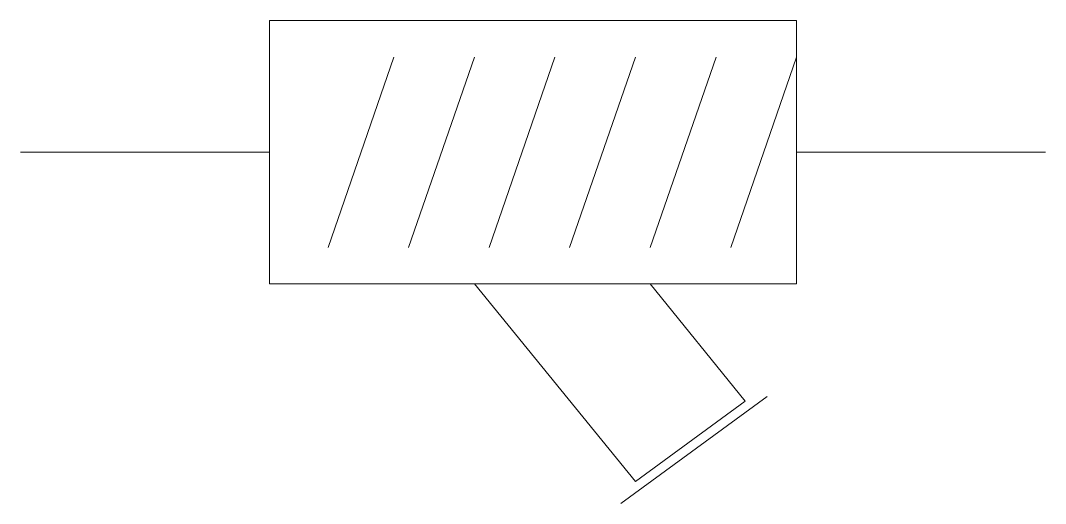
# Model space of a CAD drawing. Header units: millimetres. Extents: x -350 to 350, y -240 to 90.
import ezdxf

# ---------------------------------------------------------------- set-up
doc = ezdxf.new("R2010")
doc.units = ezdxf.units.MM
doc.layers.add('P-FIXT', color=7, linetype='Continuous', lineweight=20, true_color=0x477783)

# ---------------------------------------------------------------- blocks, each defined once
blk = doc.blocks.new('206_PLUMBING_HVAC_SYMBOLS_STRAINER_SYMBOL')
at = {"layer": 'P-FIXT'}
blk.add_lwpolyline([(-180, -90), (180, -90), (180, 90), (-180, 90)], close=True, dxfattribs=at)
for points in [[(-140, -65), (-95, 65)], [(-85, -65), (-40, 65)], [(-30, -65), (15, 65)], [(25, -65), (70, 65)], [(80, -65), (125, 65)], [(135, -65), (180, 65)], [(-350, 0), (-180, 0)], [(180, 0), (350, 0)], [(-40, -90), (70, -225), (145, -170), (80, -90)], [(60, -240), (160, -167)]]:
    blk.add_lwpolyline(points, dxfattribs=at)

msp = doc.modelspace()

# ---------------------------------------------------------------- block references
msp.add_blockref('206_PLUMBING_HVAC_SYMBOLS_STRAINER_SYMBOL', (0, 0))

doc.saveas('drawing.dxf')
